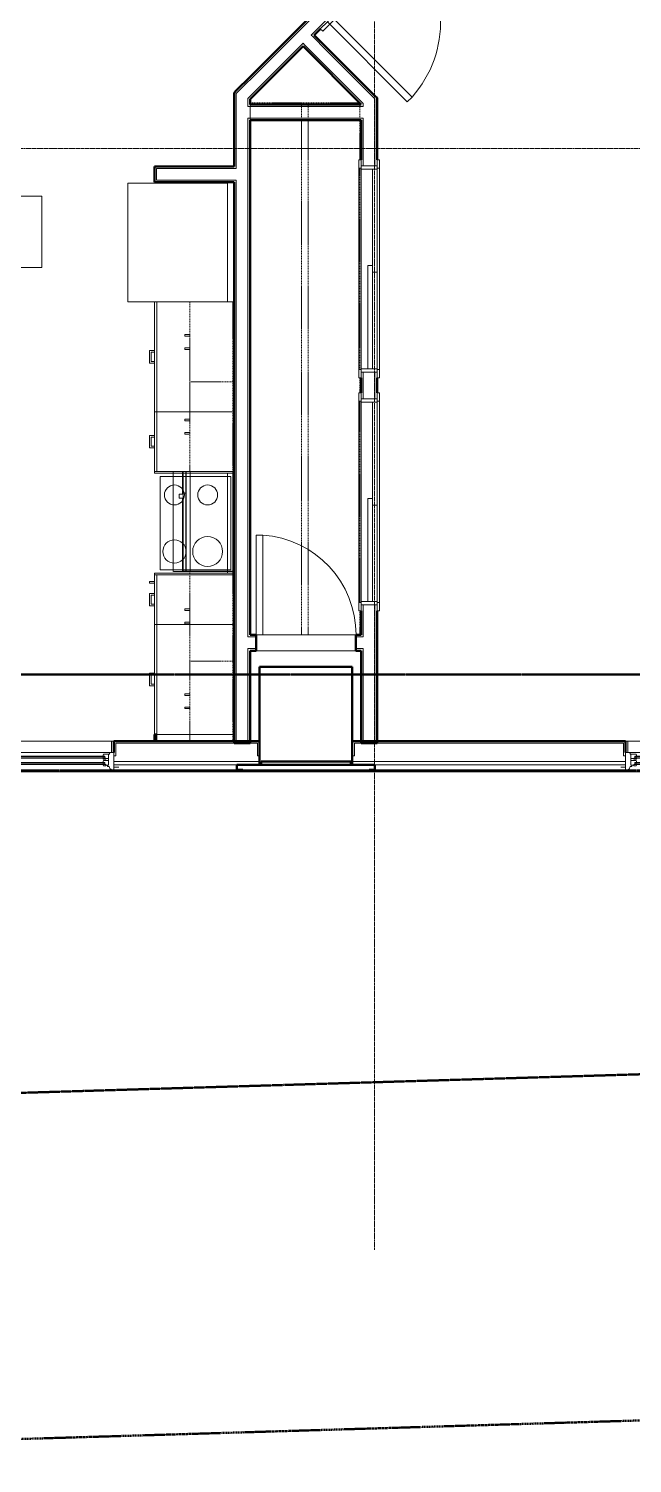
# Model space of a CAD drawing. Header units: inches. Extents: x -4235 to -464, y 9767 to 12359.
# Drawn here: x -3585.3 to -3403.7, y 9772 to 10203.2 of the extents above; entities that cross this region are included whole.
import ezdxf

# ---------------------------------------------------------------- set-up
doc = ezdxf.new("R2010")
doc.units = ezdxf.units.IN
doc.header["$MEASUREMENT"] = 0
for name, pattern in [('Dash', [0.25, 0.125, -0.125]), ('Dash 1_16_', [0.125, 0.0625, -0.0625]), ('Double Dash 3_8_', [1, 0.375, -0.125, 0.125, -0.125, 0.125, -0.125]), ('Grid Line 1_2_', [0.875, 0.5, -0.125, 0.125, -0.125]), ('Overhead', [0.15625, 0.09375, -0.0625])]:
    doc.linetypes.add(name, pattern=pattern)
for name, color, linetype, lineweight in [('0-1', 7, 'Continuous', 5), ('0-2', 10, 'Continuous', 9), ('A-AREA-IDEN', 2, 'Continuous', 9), ('A-DOOR-1', 10, 'Continuous', 9), ('A-DOOR-2', 50, 'Continuous', 20), ('A-DOOR-FRAM-1', 10, 'Continuous', 9), ('A-GENM', 5, 'Continuous', 9), ('A-GENM-4', 5, 'Continuous', 50), ('A-GLAZ-1', 151, 'Continuous', 9), ('A-GLAZ-2', 151, 'Continuous', 20), ('A-GLAZ-3', 151, 'Continuous', 50), ('A-WALL', 113, 'Continuous', 13), ('A-WALL-1', 7, 'Continuous', 50), ('A-WALL-2', 250, 'Continuous', 13), ('A-WALL-3', 10, 'Continuous', 9), ('A-WALL-4', 254, 'Continuous', 9), ('A-WALL-5', 113, 'Continuous', 9), ('A-WALL-6', 113, 'Continuous', 50), ('C-PROP-LINE', 91, 'Double Dash 3_8_', 50), ('C-PROP-LINE-1', 91, 'Dash 1_16_', 50), ('Q-CASE-1', 254, 'Continuous', 9), ('Q-CASE-2', 10, 'Continuous', 9), ('Q-CASE-3', 254, 'Dash', 9), ('Q-CASE-4', 10, 'Dash', 9), ('Q-CASE-HDLN-1', 10, 'Dash', 9), ('Q-CASE-HDLN-2', 254, 'Dash', 9), ('Q-SPCQ-1', 10, 'Continuous', 9), ('Q-SPCQ-2', 91, 'Overhead', 9), ('S-GRID-1', 1, 'Grid Line 1_2_', 9)]:
    doc.layers.add(name, color=color, linetype=linetype, lineweight=lineweight)

# ---------------------------------------------------------------- blocks, each defined once
blk = doc.blocks.new('SWING - SINGLE - FLUSH - 30_ x 70_ - MAGIC PAK DOOR - ACOUSTICAL SEAL - IN CLOSET-3199408-BACKGROUND - RCP - 2ND FLOOR')
at = {"layer": 'A-DOOR-1'}
blk.add_arc((15, -2.375), 30.067, 180, 266.18593, dxfattribs=at)
at = {"layer": 'A-DOOR-2'}
for p, q in [((13, -2.375), (13, -32.375)), ((15, -2.375), (13, -2.375)), ((15, -2.375), (15, -32.375)), ((15, -32.375), (13, -32.375))]:
    blk.add_line(p, q, dxfattribs=at)
blk = doc.blocks.new('OD_CW_Closet - OD_CW_Closet-2062944-BACKGROUND - RCP - 2ND FLOOR')
at = {"layer": 'Q-CASE-HDLN-1'}
for p, q in [((160.17, 24), (155.42, 24)), ((160.64, -8.99), (160.64, 24)), ((0.74, 8.5), (155.42, 8.5)), ((0.74, 6.5), (155.42, 6.5)), ((160.17, 8.5), (160.64, 8.5)), ((160.17, 6.5), (160.64, 6.5)), ((0.74, -9), (7.98, -9)), ((10.48, -9), (70.98, -9)), ((73.48, -9), (77.98, -9)), ((80.48, -9), (140.98, -9)), ((143.48, -9), (155.42, -9)), ((160.17, -9), (160.63, -9))]:
    blk.add_line(p, q, dxfattribs=at)
at = {"layer": 'Q-CASE-HDLN-2'}
for p, q in [((155.42, 24), (0.74, 24)), ((0.74, 24), (0.74, -9)), ((160.64, 24), (160.17, 24)), ((155.42, 8.5), (160.17, 8.5)), ((155.42, 6.5), (160.17, 6.5)), ((155.42, -9), (160.17, -9))]:
    blk.add_line(p, q, dxfattribs=at)
blk = doc.blocks.new('SLIDING - FLUSH - 5-0 x 6-8-3203585-BACKGROUND - RCP - 2ND FLOOR')
at = {"layer": 'A-DOOR-1'}
for p, q in [((-32.75, 2.25), (-32.75, 3)), ((-30.25, 3), (-32.75, 3)), ((-32.75, 2.25), (-30.25, 2.25)), ((30.25, 3), (-30.25, 3)), ((-30.25, 3), (-30.25, 2.25)), ((1, 2.25), (-30, 2.25)), ((-30, 2.25), (-30, 0.88)), ((-30, 0.88), (1, 0.88)), ((30, 0.88), (-1, 0.88)), ((-1, 0.88), (-1, -0.5)), ((1, 2.25), (1, 0.88)), ((30, 0.88), (30, -0.5)), ((30.25, 2.25), (30.25, 3)), ((30.25, 3), (32.75, 3)), ((32.75, 2.25), (30.25, 2.25)), ((32.75, 3), (32.75, 2.25)), ((-32.75, -3.25), (-32.75, -2.5)), ((-30.25, -2.5), (-32.75, -2.5)), ((-32.75, -3.25), (-30.25, -3.25)), ((-30.25, -2.5), (-30.25, -3.25)), ((-30.25, -3.25), (30.25, -3.25)), ((-1, -0.5), (30, -0.5)), ((30.25, -2.5), (32.75, -2.5)), ((30.25, -3.25), (30.25, -2.5)), ((32.75, -3.25), (30.25, -3.25)), ((32.75, -2.5), (32.75, -3.25))]:
    blk.add_line(p, q, dxfattribs=at)
at = {"layer": 'A-DOOR-FRAM-1'}
for p, q in [((-30, 2.25), (-31, 2.25)), ((-31, -2.5), (-31, 2.25)), ((-30, 2.25), (-30, -2.5)), ((30, 2.25), (1, 2.25)), ((30, -2.5), (30, 2.25)), ((30, 2.25), (31, 2.25)), ((31, 2.25), (31, -2.5)), ((-31, -2.5), (-30, -2.5)), ((-30, -2.5), (30, -2.5)), ((31, -2.5), (30, -2.5))]:
    blk.add_line(p, q, dxfattribs=at)
blk = doc.blocks.new('SWING - SINGLE - FLUSH - 2-10 x 6-8 - PRIVACY-3199407-BACKGROUND - RCP - 2ND FLOOR')
at = {"layer": 'A-DOOR-1'}
blk.add_arc((17, 2.37), 34.07, 93.3657, 180, dxfattribs=at)
at = {"layer": 'A-DOOR-2'}
for p, q in [((15, 2.37), (15, 36.38)), ((17, 36.38), (15, 36.38)), ((17, 2.37), (17, 36.38)), ((17, 2.37), (15, 2.37))]:
    blk.add_line(p, q, dxfattribs=at)
at = {"layer": 'A-DOOR-FRAM-1'}
for p, q in [((-17, 3.37), (-20, 3.37)), ((-20, 2.37), (-20, 3.37)), ((-20, 2.37), (-17, 2.37)), ((17, 3.37), (-17, 3.37)), ((-17, 2.37), (-17, 3.37)), ((-17, 2.37), (17, 2.37)), ((20, 3.37), (17, 3.37)), ((17, 2.37), (17, 3.37)), ((17, 2.37), (20, 2.37)), ((20, 2.37), (20, 3.37)), ((-17, -2.38), (-20, -2.38)), ((-20, -2.38), (-20, -3.38)), ((-20, -3.38), (-17, -3.38)), ((17, -2.38), (-17, -2.38)), ((-17, -2.38), (-17, -3.38)), ((-17, -3.38), (17, -3.38)), ((20, -2.38), (17, -2.38)), ((17, -2.38), (17, -3.38)), ((17, -3.38), (20, -3.38)), ((20, -2.38), (20, -3.38))]:
    blk.add_line(p, q, dxfattribs=at)
blk = doc.blocks.new('Refrigerator_-_Side-by-Side_6047 - 36_ X 30_-1372843-BACKGROUND - RCP - 2ND FLOOR')
at = {"layer": 'Q-SPCQ-1'}
for p, q in [((-17.88, 15.58), (17.87, 15.58)), ((-17.88, -14.42), (-17.88, 15.58)), ((17.87, 15.58), (17.87, -14.42)), ((17.87, -14.42), (-17.88, -14.42))]:
    blk.add_line(p, q, dxfattribs=at)
blk = doc.blocks.new('Range - 24_ x 30_-2806124-BACKGROUND - RCP - 2ND FLOOR')
at = {"layer": 'Q-SPCQ-1'}
blk.add_line((0, -22), (30, -22), dxfattribs=at)
for centre, radius, start, end in [((6.5, -6), 3.5, 360, 180), ((23.5, -6), 3, 0, 180), ((6.5, -6), 3.5, 180, 0), ((23.5, -6), 3, 180, 0), ((6.5, -16), 4.5, 0, 180), ((6.5, -16), 4.5, 180, 0), ((23.5, -16), 3, 360, 180), ((23.5, -16), 3, 180, 0)]:
    blk.add_arc(centre, radius, start, end, dxfattribs=at)
blk = doc.blocks.new('300 Series Wall Hung Cabinet_302 - 24_ X 36_-2573645-BACKGROUND - RCP - 2ND FLOOR')
at = {"layer": 'Q-CASE-1'}
for p, q in [((-1.76, 14.69), (-2.25, 14.69)), ((-2.25, 14.69), (-2.25, 13.19)), ((-2.25, 13.19), (-1.76, 13.19)), ((-1.76, 13.19), (-1.76, 14.69)), ((2.24, 14.69), (1.75, 14.69)), ((1.75, 14.69), (1.75, 13.19)), ((1.75, 13.19), (2.24, 13.19)), ((2.24, 13.19), (2.24, 14.69))]:
    blk.add_line(p, q, dxfattribs=at)
at = {"layer": 'Q-CASE-3'}
for p, q in [((-12, 0.19), (-12, 13.19)), ((-12, 13.19), (12, 13.19)), ((12, 1.81), (12, 0.19))]:
    blk.add_line(p, q, dxfattribs=at)
at = {"layer": 'Q-CASE-4'}
for p, q in [((12, 13.19), (12, 1.81)), ((12, 0.19), (-12, 0.19))]:
    blk.add_line(p, q, dxfattribs=at)
blk = doc.blocks.new('300 Series Wall Hung Cabinet_302 - 27_ X 36_-2604985-BACKGROUND - RCP - 2ND FLOOR')
at = {"layer": 'Q-CASE-1'}
for p, q in [((-1.76, -13.19), (-2.25, -13.19)), ((-2.25, -13.19), (-2.25, -14.69)), ((-2.25, -14.69), (-1.76, -14.69)), ((-1.76, -14.69), (-1.76, -13.19)), ((2.24, -13.19), (1.75, -13.19)), ((1.75, -13.19), (1.75, -14.69)), ((1.75, -14.69), (2.24, -14.69)), ((2.24, -14.69), (2.24, -13.19))]:
    blk.add_line(p, q, dxfattribs=at)
at = {"layer": 'Q-CASE-3'}
for p, q in [((-13.5, -0.19), (-13.5, -13.19)), ((13.5, -13.19), (13.5, -0.19)), ((-13.5, -13.19), (13.5, -13.19))]:
    blk.add_line(p, q, dxfattribs=at)
at = {"layer": 'Q-CASE-4'}
blk.add_line((13.5, -0.19), (-13.5, -0.19), dxfattribs=at)
blk = doc.blocks.new('Single Door 1 Drawer 211 - 211 Base Cabinet Single Door1 Drawer 15_-2709781-BACKGROUND - RCP - 2ND FLOOR')
at = {"layer": 'Q-CASE-2'}
for p, q in [((-11.26, 24), (3.74, 24)), ((-11.26, 23.25), (-11.26, 24)), ((3.74, 23.25), (-11.26, 23.25)), ((-11.26, 23.25), (-11.26, 0)), ((-5.64, 24), (-5.64, 25.5)), ((-5.64, 25.5), (-1.89, 25.5)), ((-5.64, 24), (-5.14, 24)), ((-2.39, 25), (-5.14, 25)), ((-5.14, 24), (-5.14, 25)), ((-2.39, 24), (-2.39, 25)), ((-1.89, 24), (-2.39, 24)), ((-1.89, 25.5), (-1.89, 24)), ((1.73, 25.5), (1.24, 25.5)), ((1.24, 25.5), (1.24, 24)), ((1.24, 24), (1.73, 24)), ((1.73, 24), (1.73, 25.5)), ((3.74, 24), (3.74, 23.25)), ((3.74, 0), (3.74, 23.25)), ((-11.26, 0), (3.74, 0))]:
    blk.add_line(p, q, dxfattribs=at)
blk = doc.blocks.new('Base Cabinet 3 Drawer 230 - Base Cabinet 3 Drawer 230 33_-2568065-BACKGROUND - RCP - 2ND FLOOR')
at = {"layer": 'Q-CASE-2'}
for p, q in [((-15.76, -23.25), (-15.76, 0)), ((-15.76, 0), (17.24, 0)), ((17.24, 0), (17.24, -23.25)), ((-15.76, -23.25), (-15.76, -24)), ((17.24, -23.25), (-15.76, -23.25)), ((-15.76, -24), (17.24, -24)), ((-0.64, -24), (-1.14, -24)), ((-1.14, -25.5), (-1.14, -24)), ((2.61, -25.5), (-1.14, -25.5)), ((-0.64, -25), (-0.64, -24)), ((-0.64, -25), (2.11, -25)), ((2.11, -25), (2.11, -24)), ((2.11, -24), (2.61, -24)), ((2.61, -24), (2.61, -25.5)), ((17.24, -24), (17.24, -23.25))]:
    blk.add_line(p, q, dxfattribs=at)
blk = doc.blocks.new('Base Cabinet 4 Drawer 254 - Base Cabinet 4 Drawer 254 18_-2579089-BACKGROUND - RCP - 2ND FLOOR')
at = {"layer": 'Q-CASE-2'}
for p, q in [((-8.26, 24), (9.74, 24)), ((-8.26, 23.25), (-8.26, 24)), ((9.74, 23.25), (-8.26, 23.25)), ((-8.26, 23.25), (-8.26, 0)), ((-1.14, 24), (-1.14, 25.5)), ((-1.14, 25.5), (2.61, 25.5)), ((-1.14, 24), (-0.64, 24)), ((2.11, 25), (-0.64, 25)), ((-0.64, 24), (-0.64, 25)), ((2.11, 24), (2.11, 25)), ((2.61, 24), (2.11, 24)), ((2.61, 25.5), (2.61, 24)), ((9.74, 24), (9.74, 23.25)), ((9.74, 0), (9.74, 23.25)), ((-8.26, 0), (9.74, 0))]:
    blk.add_line(p, q, dxfattribs=at)
blk = doc.blocks.new('300 Series Wall Hung Cabinet_302 - 24_ X 36_-2573584-BACKGROUND - RCP - 2ND FLOOR')
at = {"layer": 'Q-CASE-1'}
for p, q in [((-1.76, -13.19), (-2.25, -13.19)), ((-2.25, -13.19), (-2.25, -14.69)), ((-2.25, -14.69), (-1.76, -14.69)), ((-1.76, -14.69), (-1.76, -13.19)), ((2.24, -13.19), (1.75, -13.19)), ((1.75, -13.19), (1.75, -14.69)), ((1.75, -14.69), (2.24, -14.69)), ((2.24, -14.69), (2.24, -13.19))]:
    blk.add_line(p, q, dxfattribs=at)
at = {"layer": 'Q-CASE-3'}
for p, q in [((-12, -0.19), (-12, -13.19)), ((-12, -13.19), (12, -13.19))]:
    blk.add_line(p, q, dxfattribs=at)
at = {"layer": 'Q-CASE-4'}
for p, q in [((12, -0.19), (-12, -0.19)), ((12, -13.19), (12, -0.19))]:
    blk.add_line(p, q, dxfattribs=at)
blk = doc.blocks.new('30quot_MicrowaveVent_11166 - 70cm miele oven-V16-BACKGROUND - RCP - 2ND FLOOR')
at = {"layer": 'Q-CASE-1'}
for p, q in [((7.69, 15.6), (-13.82, 15.6)), ((9.18, 15.39), (-13.82, 15.39)), ((-13.82, 14.61), (9.18, 14.61)), ((14.18, 14.49), (-13.82, 14.49)), ((-13.82, 13.23), (14.18, 13.23)), ((8.88, 16.6), (7.69, 16.6)), ((7.69, 16.55), (7.69, 15.39)), ((8.88, 15.39), (8.88, 16.55)), ((14.18, 15.6), (8.88, 15.6)), ((9.18, 15.39), (9.18, 14.61)), ((14.18, 15.39), (9.18, 15.39)), ((9.18, 15.39), (9.18, 14.61)), ((9.18, 14.61), (14.18, 14.61)), ((15.68, 15.6), (15.18, 15.6)), ((15.68, 15.39), (15.18, 15.39)), ((15.18, 14.61), (15.68, 14.61)), ((15.68, 14.49), (15.18, 14.49)), ((15.18, 13.23), (15.68, 13.23)), ((15.68, 15.54), (15.68, 15.6)), ((15.68, 15.39), (15.68, 15.54)), ((15.68, 15.39), (15.68, 14.61)), ((15.68, 13.23), (15.68, 14.49)), ((15.68, 0.37), (15.68, 13.23)), ((-14.2, 0.37), (-14.2, 0))]:
    blk.add_line(p, q, dxfattribs=at)
at = {"layer": 'Q-CASE-2'}
for p, q in [((-13.82, 15.6), (-14.2, 15.6)), ((-14.2, 15.6), (-14.2, 15.39)), ((-13.82, 15.39), (-14.2, 15.39)), ((-14.2, 15.39), (-14.2, 14.61)), ((-14.2, 14.61), (-13.82, 14.61)), ((-14.2, 14.49), (-14.2, 13.23)), ((-13.82, 14.49), (-14.2, 14.49)), ((-14.2, 13.23), (-14.2, 0.37)), ((-14.2, 13.23), (-13.82, 13.23)), ((15.18, 15.6), (14.18, 15.6)), ((15.18, 15.39), (14.18, 15.39)), ((14.18, 14.61), (15.18, 14.61)), ((15.18, 14.49), (14.18, 14.49)), ((14.18, 13.23), (15.18, 13.23)), ((-14.2, 0), (15.18, 0)), ((15.18, 0), (15.68, 0)), ((15.68, 0), (15.68, 0.37))]:
    blk.add_line(p, q, dxfattribs=at)
blk = doc.blocks.new('Base Cabinet 3 Drawer 230 - Base Cabinet 3 Drawer 230 33_-2609767-BACKGROUND - RCP - 2ND FLOOR')
at = {"layer": 'Q-CASE-2'}
for p, q in [((-15.76, 24), (17.24, 24)), ((-15.76, 23.25), (-15.76, 24)), ((17.24, 23.25), (-15.76, 23.25)), ((-15.76, 23.25), (-15.76, 0)), ((-1.14, 24), (-1.14, 25.5)), ((-1.14, 25.5), (2.61, 25.5)), ((-1.14, 24), (-0.64, 24)), ((2.11, 25), (-0.64, 25)), ((-0.64, 24), (-0.64, 25)), ((2.11, 24), (2.11, 25)), ((2.61, 24), (2.11, 24)), ((2.61, 25.5), (2.61, 24)), ((17.24, 24), (17.24, 23.25)), ((17.24, 0), (17.24, 23.25)), ((-15.76, 0), (17.24, 0))]:
    blk.add_line(p, q, dxfattribs=at)
blk = doc.blocks.new('300 Series Wall Hung Cabinet_302 - 27_ X 36_-V72-BACKGROUND - RCP - 2ND FLOOR')
at = {"layer": 'Q-CASE-1'}
for p, q in [((-1.76, 14.69), (-2.25, 14.69)), ((-2.25, 14.69), (-2.25, 13.19)), ((-2.25, 13.19), (-1.76, 13.19)), ((-1.76, 13.19), (-1.76, 14.69)), ((2.24, 14.69), (1.75, 14.69)), ((1.75, 14.69), (1.75, 13.19)), ((1.75, 13.19), (2.24, 13.19)), ((2.24, 13.19), (2.24, 14.69))]:
    blk.add_line(p, q, dxfattribs=at)
at = {"layer": 'Q-CASE-3'}
for p, q in [((-13.5, 0.19), (-13.5, 13.19)), ((-13.5, 13.19), (13, 13.19)), ((13.5, 0.19), (13, 0.19))]:
    blk.add_line(p, q, dxfattribs=at)
at = {"layer": 'Q-CASE-4'}
for p, q in [((13, 13.19), (13.5, 13.19)), ((13.5, 13.19), (13.5, 0.19)), ((13, 0.19), (-13.5, 0.19))]:
    blk.add_line(p, q, dxfattribs=at)
blk = doc.blocks.new('Cabinet Filler52 - Cabinet Filler-2798705-BACKGROUND - RCP - 2ND FLOOR')
at = {"layer": 'A-WALL-1'}
for p, q in [((-3547.5, 9989.06), (-3547.5, 9991.06)), ((-3547.5, 9991.06), (-3547, 9991.06)), ((-3547, 9989.06), (-3547.5, 9989.06)), ((-3547, 9991.06), (-3547, 9989.06))]:
    blk.add_line(p, q, dxfattribs=at)
at = {"layer": 'A-WALL-3'}
blk.add_line((-3547.5, 9989.06), (-3547, 9989.06), dxfattribs=at)
at = {"layer": 'A-WALL-4'}
for p, q in [((-3547.5, 9991.06), (-3547.5, 9989.06)), ((-3547, 9991.06), (-3547.5, 9991.06)), ((-3547, 9989.06), (-3547, 9991.06))]:
    blk.add_line(p, q, dxfattribs=at)
blk = doc.blocks.new('Range_Hood_386 - 30_ Wide-V90-BACKGROUND - RCP - 2ND FLOOR')
at = {"layer": 'Q-SPCQ-2'}
for p, q in [((-15, -6), (-15, 12)), ((-15, 12), (-14.5, 12)), ((-14.5, 12), (15, 12)), ((15, 12), (15, -6)), ((-14.5, -6), (-15, -6)), ((-13.5, -6), (-14.5, -6)), ((14.5, -6), (-13.5, -6)), ((15, -6), (14.5, -6))]:
    blk.add_line(p, q, dxfattribs=at)
blk = doc.blocks.new('CTR - 1st Phase - Unit Layouts_rvt-1-BACKGROUND - RCP - 2ND FLOOR')
at = {"layer": 'A-WALL-1'}
for p, q in [((-3518.75, 10188.71), (-3500.95, 10206.51)), ((-3497.59, 10203.15), (-3499.45, 10201.3)), ((-3499.45, 10201.3), (-3485.29, 10187.14)), ((-3502.8, 10197.94), (-3518.75, 10181.99)), ((-3485.29, 10180.42), (-3502.8, 10197.94)), ((-3522.87, 10184.59), (-3518.75, 10188.71)), ((-3485.29, 10187.14), (-3481.16, 10183.01)), ((-3523.5, 10183.96), (-3522.87, 10184.59)), ((-3523.5, 10161.81), (-3523.5, 10183.96)), ((-3518.75, 10181.99), (-3518.75, 10180.42)), ((-3481.16, 10183.01), (-3480.54, 10182.39)), ((-3480.54, 10182.39), (-3480.54, 10163.74)), ((-3518.75, 10180.42), (-3485.29, 10180.42)), ((-3518.75, 10175.67), (-3518.75, 10020.99)), ((-3485.29, 10175.67), (-3518.75, 10175.67)), ((-3485.29, 10163.74), (-3485.29, 10175.67)), ((-3547.5, 10161.81), (-3523.5, 10161.81)), ((-3547.5, 10161.19), (-3547.5, 10161.81)), ((-3547.5, 10157.69), (-3547.5, 10161.19)), ((-3547.5, 10157.06), (-3547.5, 10157.69)), ((-3523.5, 10157.06), (-3547.5, 10157.06)), ((-3523.5, 9988.44), (-3523.5, 10157.06)), ((-3485.29, 10093.74), (-3485.29, 10098.24)), ((-3480.54, 10098.24), (-3480.54, 10093.74)), ((-3485.29, 10020.99), (-3485.29, 10028.24)), ((-3480.54, 10028.24), (-3480.54, 9988.44)), ((-3518.75, 10020.99), (-3516.91, 10020.99)), ((-3516.91, 10020.99), (-3516.91, 10016.24)), ((-3486.91, 10020.99), (-3485.29, 10020.99)), ((-3486.91, 10016.24), (-3486.91, 10020.99)), ((-3518.75, 10016.24), (-3518.75, 9988.44)), ((-3516.91, 10016.24), (-3518.75, 10016.24)), ((-3485.29, 10016.24), (-3486.91, 10016.24)), ((-3485.29, 9988.44), (-3485.29, 10016.24)), ((-3522.87, 9988.44), (-3523.5, 9988.44)), ((-3519.37, 9988.44), (-3522.87, 9988.44)), ((-3518.75, 9988.44), (-3519.37, 9988.44)), ((-3484.66, 9988.44), (-3485.29, 9988.44)), ((-3481.16, 9988.44), (-3484.66, 9988.44)), ((-3480.54, 9988.44), (-3481.16, 9988.44))]:
    blk.add_line(p, q, dxfattribs=at)
at = {"layer": 'A-WALL-2'}
for p, q in [((-3518.75, 10187.83), (-3498.39, 10208.19)), ((-3500.33, 10201.3), (-3495.91, 10205.72)), ((-3518.75, 10182.88), (-3502.8, 10198.82)), ((-3502.36, 10198.38), (-3502.8, 10198.82)), ((-3499.89, 10200.86), (-3500.33, 10201.3)), ((-3495.82, 10196.79), (-3499.89, 10200.86)), ((-3495.82, 10191.84), (-3502.36, 10198.38)), ((-3485.29, 10186.25), (-3495.82, 10196.79)), ((-3485.29, 10181.3), (-3495.82, 10191.84)), ((-3519.37, 10187.2), (-3522.87, 10183.7)), ((-3518.75, 10187.83), (-3519.37, 10187.2)), ((-3484.66, 10185.63), (-3485.29, 10186.25)), ((-3481.16, 10182.13), (-3484.66, 10185.63)), ((-3522.87, 10161.19), (-3522.87, 10183.7)), ((-3518.75, 10182.88), (-3519.37, 10182.25)), ((-3519.37, 10179.8), (-3519.37, 10182.25)), ((-3484.66, 10180.68), (-3485.29, 10181.3)), ((-3481.16, 10161.99), (-3481.16, 10182.13)), ((-3518.75, 10179.8), (-3519.37, 10179.8)), ((-3485.29, 10179.8), (-3518.75, 10179.8)), ((-3484.66, 10179.8), (-3485.29, 10179.8)), ((-3484.66, 10179.8), (-3484.66, 10180.68)), ((-3519.37, 10020.36), (-3519.37, 10176.3)), ((-3518.75, 10176.3), (-3519.37, 10176.3)), ((-3485.29, 10176.3), (-3518.75, 10176.3)), ((-3484.66, 10176.3), (-3485.29, 10176.3)), ((-3484.66, 10161.99), (-3484.66, 10176.3)), ((-3523.5, 10161.19), (-3546.87, 10161.19)), ((-3546.87, 10157.69), (-3546.87, 10161.19)), ((-3522.87, 10161.19), (-3523.5, 10161.19)), ((-3523.5, 10157.69), (-3546.87, 10157.69)), ((-3522.87, 10157.69), (-3523.5, 10157.69)), ((-3522.87, 9989.06), (-3522.87, 10157.69)), ((-3484.66, 10091.99), (-3484.66, 10099.99)), ((-3481.16, 10091.99), (-3481.16, 10099.99)), ((-3484.66, 10020.36), (-3484.66, 10029.99)), ((-3481.16, 9989.06), (-3481.16, 10029.99)), ((-3518.75, 10020.36), (-3519.37, 10020.36)), ((-3516.91, 10020.36), (-3518.75, 10020.36)), ((-3485.29, 10020.36), (-3486.91, 10020.36)), ((-3484.66, 10020.36), (-3485.29, 10020.36)), ((-3519.37, 9989.06), (-3519.37, 10016.86)), ((-3518.75, 10016.86), (-3519.37, 10016.86)), ((-3516.91, 10016.86), (-3518.75, 10016.86)), ((-3485.29, 10016.86), (-3486.91, 10016.86)), ((-3484.66, 10016.86), (-3485.29, 10016.86)), ((-3484.66, 9989.06), (-3484.66, 10016.86)), ((-3519.37, 9989.06), (-3522.87, 9989.06)), ((-3481.16, 9989.06), (-3484.66, 9989.06))]:
    blk.add_line(p, q, dxfattribs=at)
at = {"layer": 'A-WALL-3'}
for p, q in [((-3485.29, 10161.99), (-3480.54, 10161.99)), ((-3485.29, 10099.99), (-3480.54, 10099.99)), ((-3485.29, 10091.99), (-3480.54, 10091.99)), ((-3485.29, 10029.99), (-3480.54, 10029.99)), ((-3486.91, 10020.99), (-3516.91, 10020.99)), ((-3516.91, 10016.24), (-3486.91, 10016.24))]:
    blk.add_line(p, q, dxfattribs=at)
at = {"layer": 'A-WALL-4'}
for p, q in [((-3516.91, 10016.24), (-3516.91, 10020.99)), ((-3486.91, 10020.99), (-3486.91, 10016.24))]:
    blk.add_line(p, q, dxfattribs=at)
at = {"layer": 'A-WALL-5'}
for p, q in [((-3525.5, 10121.06), (-3547.5, 10121.06)), ((-3547.5, 10106.44), (-3547.5, 10121.06)), ((-3547.5, 10121.06), (-3547.5, 10106.44)), ((-3523.5, 10121.06), (-3525.5, 10121.06)), ((-3525.5, 10121.06), (-3523.5, 10121.06)), ((-3523.5, 10121.06), (-3523.5, 10069.56)), ((-3523.5, 10069.56), (-3523.5, 10121.06)), ((-3547.5, 10105.94), (-3547.5, 10106.44)), ((-3547.5, 10103.19), (-3547.5, 10105.94)), ((-3547.5, 10105.94), (-3547.5, 10103.19)), ((-3547.5, 10102.69), (-3547.5, 10103.19)), ((-3547.5, 10080.94), (-3547.5, 10102.69)), ((-3547.5, 10102.69), (-3547.5, 10080.94)), ((-3547.5, 10080.44), (-3547.5, 10080.94)), ((-3547.5, 10077.69), (-3547.5, 10080.44)), ((-3547.5, 10080.44), (-3547.5, 10077.69)), ((-3547.5, 10077.19), (-3547.5, 10077.69)), ((-3547.5, 10069.56), (-3547.5, 10077.19)), ((-3547.5, 10077.19), (-3547.5, 10069.56)), ((-3547.5, 10069.56), (-3523.5, 10069.56)), ((-3547.5, 10069.56), (-3523.5, 10069.56)), ((-3545.75, 10068.56), (-3545.75, 10040.56)), ((-3524.5, 10068.56), (-3545.75, 10068.56)), ((-3545.75, 10068.56), (-3545.75, 10040.56)), ((-3524.5, 10068.56), (-3545.75, 10068.56)), ((-3524.5, 10040.56), (-3524.5, 10068.56)), ((-3524.5, 10068.56), (-3524.5, 10040.56)), ((-3547.5, 10037.05), (-3547.5, 10039.56)), ((-3547.5, 10039.56), (-3523.5, 10039.56)), ((-3547.5, 10039.56), (-3523.5, 10039.56)), ((-3547.5, 10037.05), (-3547.5, 10039.56)), ((-3545.75, 10040.56), (-3524.5, 10040.56)), ((-3545.75, 10040.56), (-3524.5, 10040.56)), ((-3523.5, 10039.56), (-3523.5, 9989.06)), ((-3523.5, 10039.56), (-3523.5, 9989.06)), ((-3547.5, 10036.56), (-3547.5, 10037.05)), ((-3547.5, 10033.44), (-3547.5, 10036.56)), ((-3547.5, 10033.44), (-3547.5, 10036.56)), ((-3547.5, 10032.94), (-3547.5, 10033.44)), ((-3547.5, 10030.19), (-3547.5, 10032.94)), ((-3547.5, 10030.19), (-3547.5, 10032.94)), ((-3547.5, 10029.69), (-3547.5, 10030.19)), ((-3547.5, 10009.44), (-3547.5, 10029.69)), ((-3547.5, 10009.44), (-3547.5, 10029.69)), ((-3547.5, 10008.94), (-3547.5, 10009.44)), ((-3547.5, 10006.19), (-3547.5, 10008.94)), ((-3547.5, 10006.19), (-3547.5, 10008.94)), ((-3547.5, 10005.69), (-3547.5, 10006.19)), ((-3547.5, 9991.06), (-3547.5, 10005.69)), ((-3547.5, 9991.06), (-3547.5, 10005.69)), ((-3547.5, 9989.06), (-3547.5, 9991.06)), ((-3547.5, 9989.06), (-3547.5, 9991.06)), ((-3547, 9989.06), (-3547.5, 9989.06)), ((-3547.5, 9989.06), (-3547, 9989.06)), ((-3523.5, 9989.06), (-3547, 9989.06)), ((-3547, 9989.06), (-3523.5, 9989.06))]:
    blk.add_line(p, q, dxfattribs=at)
at = {"layer": '0-2'}
for name, p, rotation in [('SWING - SINGLE - FLUSH - 2-10 x 6-8 - PRIVACY-3199407-BACKGROUND - RCP - 2ND FLOOR', (-3485.13, 10218.97), 225.000000000005), ('OD_CW_Closet - OD_CW_Closet-2062944-BACKGROUND - RCP - 2ND FLOOR', (-3494.75, 10020.25), 90.00000000000412), ('SLIDING - FLUSH - 5-0 x 6-8-3203585-BACKGROUND - RCP - 2ND FLOOR', (-3482.79, 10130.99), 270.0000000000031), ('Refrigerator_-_Side-by-Side_6047 - 36_ X 30_-1372843-BACKGROUND - RCP - 2ND FLOOR', (-3539.92, 10138.94), 90.00000000000117), ('Base Cabinet 3 Drawer 230 - Base Cabinet 3 Drawer 230 33_-2568065-BACKGROUND - RCP - 2ND FLOOR', (-3523.5, 10105.3), 269.9999999999951), ('300 Series Wall Hung Cabinet_302 - 24_ X 36_-2573645-BACKGROUND - RCP - 2ND FLOOR', (-3523.69, 10109.06), 90), ('300 Series Wall Hung Cabinet_302 - 27_ X 36_-2604985-BACKGROUND - RCP - 2ND FLOOR', (-3523.69, 10083.56), 270), ('SLIDING - FLUSH - 5-0 x 6-8-3203585-BACKGROUND - RCP - 2ND FLOOR', (-3482.79, 10060.99), 270.0000000000031), ('Base Cabinet 4 Drawer 254 - Base Cabinet 4 Drawer 254 18_-2579089-BACKGROUND - RCP - 2ND FLOOR', (-3523.5, 10078.33), 90.00000000000091), ('Range - 24_ x 30_-2806124-BACKGROUND - RCP - 2ND FLOOR', (-3547.5, 10039.56), 89.9999999999857), ('Range_Hood_386 - 30_ Wide-V90-BACKGROUND - RCP - 2ND FLOOR', (-3535.87, 10055.06), 270.0000000000019), ('30quot_MicrowaveVent_11166 - 70cm miele oven-V16-BACKGROUND - RCP - 2ND FLOOR', (-3523.5, 10054.39), 90.00000000000091), ('SWING - SINGLE - FLUSH - 30_ x 70_ - MAGIC PAK DOOR - ACOUSTICAL SEAL - IN CLOSET-3199408-BACKGROUND - RCP - 2ND FLOOR', (-3501.91, 10018.61), 180), ('Single Door 1 Drawer 211 - 211 Base Cabinet Single Door1 Drawer 15_-2709781-BACKGROUND - RCP - 2ND FLOOR', (-3523.5, 10035.33), 90.00000000000091), ('300 Series Wall Hung Cabinet_302 - 27_ X 36_-V72-BACKGROUND - RCP - 2ND FLOOR', (-3523.69, 10026.56), 90), ('Base Cabinet 3 Drawer 230 - Base Cabinet 3 Drawer 230 33_-2609767-BACKGROUND - RCP - 2ND FLOOR', (-3523.5, 10006.83), 90.0000000000011), ('300 Series Wall Hung Cabinet_302 - 24_ X 36_-2573584-BACKGROUND - RCP - 2ND FLOOR', (-3523.69, 10001.06), 270)]:
    blk.add_blockref(name, p, dxfattribs=dict(at, rotation=rotation))
blk.add_blockref('Cabinet Filler52 - Cabinet Filler-2798705-BACKGROUND - RCP - 2ND FLOOR', (0, 0), dxfattribs=at)
blk = doc.blocks.new('Basic Wall _ EXT - FIBER CEMENT - LARGE - ___-2505169-BACKGROUND - RCP - 2ND FLOOR')
at = {"layer": 'A-WALL-5'}
for p, q in [((-3559.71, 9981.94), (-3522.69, 9981.94)), ((-3522.69, 9981.94), (-3559.71, 9981.94)), ((-3522.69, 9981.91), (-3559.71, 9981.91)), ((-3522.69, 9981.91), (-3559.71, 9981.91)), ((-3405.74, 9979.9), (-3559.71, 9979.9)), ((-3405.74, 9979.9), (-3559.71, 9979.9)), ((-3559.71, 9979.87), (-3405.74, 9979.87)), ((-3405.74, 9979.87), (-3559.71, 9979.87)), ((-3522.69, 9981.94), (-3515.86, 9981.94)), ((-3515.86, 9981.94), (-3522.69, 9981.94)), ((-3481.16, 9981.91), (-3522.69, 9981.91)), ((-3481.16, 9981.91), (-3522.69, 9981.91)), ((-3515.42, 9981.94), (-3515.86, 9981.94)), ((-3488.42, 9981.94), (-3515.42, 9981.94)), ((-3487.99, 9981.94), (-3488.42, 9981.94)), ((-3487.99, 9981.94), (-3481.16, 9981.94)), ((-3481.16, 9981.94), (-3487.99, 9981.94)), ((-3481.16, 9981.94), (-3405.74, 9981.94)), ((-3405.74, 9981.94), (-3481.16, 9981.94)), ((-3405.74, 9981.91), (-3481.16, 9981.91)), ((-3405.74, 9981.91), (-3481.16, 9981.91))]:
    blk.add_line(p, q, dxfattribs=at)
blk = doc.blocks.new('Window-Double_Hung-Andersen-400_Series-Tilt_Wash - DOUBLE HUNG - REVERSE COTTAGE - 2ND FLOOR-2888952-BACKGROUND - RCP - 2ND FLOOR')
at = {"layer": 'A-GLAZ-1'}
for p, q in [((-18.95, 4.44), (18.95, 4.44)), ((-18.95, 1.06), (-18.95, 4.44)), ((-18.32, 1.06), (-18.32, 4.44)), ((18.32, 1.06), (18.32, 4.44)), ((18.95, 4.44), (18.95, 1.06)), ((-19.01, 3.94), (-19.01, 2.44)), ((-18.95, 3.94), (-19.01, 3.94)), ((-18.95, 2.44), (-19.01, 2.44)), ((18.95, 1.06), (-18.95, 1.06)), ((19.01, 3.94), (18.95, 3.94)), ((19.01, 2.44), (18.95, 2.44)), ((19.01, 2.44), (19.01, 3.94)), ((-16.29, -0.19), (-15.7, -0.19)), ((-16.29, -0.56), (-15.7, -0.56)), ((-16.29, -2.13), (-15.7, -2.13)), ((-16.29, -2.5), (-15.7, -2.5)), ((-15.82, -0.56), (-15.82, -0.19)), ((-15.82, -2.5), (-15.82, -2.13)), ((-15.7, -0.06), (15.7, -0.06)), ((-15.7, -0.19), (15.7, -0.19)), ((-15.7, -0.56), (15.7, -0.56)), ((-15.7, -0.69), (15.7, -0.69)), ((-15.7, -2), (15.7, -2)), ((-15.7, -2.13), (15.7, -2.13)), ((-15.7, -2.5), (15.7, -2.5)), ((-15.7, -2.63), (15.7, -2.63)), ((16.29, -0.19), (15.7, -0.19)), ((16.29, -0.56), (15.7, -0.56)), ((16.29, -2.13), (15.7, -2.13)), ((16.29, -2.5), (15.7, -2.5)), ((15.82, -0.56), (15.82, -0.19)), ((15.82, -2.5), (15.82, -2.13))]:
    blk.add_line(p, q, dxfattribs=at)
at = {"layer": 'A-GLAZ-2'}
for p, q in [((-19.01, 1.06), (19.01, 1.06)), ((-19.01, -4.81), (-19.01, 1.06)), ((-17.67, 0.78), (-18, 1.06)), ((-17.67, 0.78), (-17.67, 0.56)), ((-17.67, 0.56), (-15.86, 0.56)), ((-17.42, -2.75), (-17.42, 0.56)), ((-15.86, 0.56), (-15.7, -0.06)), ((15.86, 0.56), (15.7, -0.06)), ((17.67, 0.56), (15.86, 0.56)), ((17.42, -2.75), (17.42, 0.56)), ((17.67, 0.78), (18, 1.06)), ((17.67, 0.78), (17.67, 0.56)), ((19.01, 1.06), (19.01, -4.81)), ((-19.01, -3.44), (-20.51, -3.44)), ((-18.2, -4), (-17.92, -4)), ((-18.2, -4.81), (-18.2, -4)), ((-17.92, -4), (-17.61, -3.19)), ((-17.61, -3.19), (-17.14, -3.19)), ((-17.42, -0.81), (-16.57, -0.81)), ((-17.42, -1.37), (-15.86, -1.37)), ((-17.42, -2.75), (-16.57, -2.75)), ((-17.14, -3.19), (-17.14, -2.75)), ((-16.57, -0.69), (-16.57, -1.03)), ((-15.7, -0.69), (-16.57, -0.69)), ((-15.86, -1.03), (-16.57, -1.03)), ((-16.57, -2.63), (-16.57, -2.97)), ((-15.7, -2.63), (-16.57, -2.63)), ((-15.86, -2.97), (-16.57, -2.97)), ((-16.29, -0.69), (-16.29, -0.06)), ((-15.7, -0.06), (-16.29, -0.06)), ((-16.29, -2.63), (-16.29, -2)), ((-15.7, -2), (-16.29, -2)), ((-15.86, -1.03), (-15.7, -0.69)), ((-15.86, -1.37), (-15.7, -2)), ((-15.86, -2.97), (-15.7, -2.63)), ((15.7, -0.06), (16.29, -0.06)), ((15.86, -1.03), (15.7, -0.69)), ((15.7, -0.69), (16.57, -0.69)), ((15.86, -1.37), (15.7, -2)), ((15.7, -2), (16.29, -2)), ((15.86, -2.97), (15.7, -2.63)), ((15.7, -2.63), (16.57, -2.63)), ((15.86, -1.03), (16.57, -1.03)), ((17.42, -1.37), (15.86, -1.37)), ((15.86, -2.97), (16.57, -2.97)), ((16.29, -0.69), (16.29, -0.06)), ((16.29, -2.63), (16.29, -2)), ((16.57, -0.69), (16.57, -1.03)), ((17.42, -0.81), (16.57, -0.81)), ((16.57, -2.63), (16.57, -2.97)), ((17.42, -2.75), (16.57, -2.75)), ((17.14, -3.19), (17.14, -2.75)), ((17.61, -3.19), (17.14, -3.19)), ((17.92, -4), (17.61, -3.19)), ((18.2, -4), (17.92, -4)), ((18.2, -4.81), (18.2, -4)), ((19.01, -3.44), (20.51, -3.44)), ((19.01, -4.81), (-19.01, -4.81))]:
    blk.add_line(p, q, dxfattribs=at)
blk = doc.blocks.new('V-Series_EWC4_SPVU_RFA_2015 - 2ND AND 3RD FLOOR-2226480-BACKGROUND - RCP - 2ND FLOOR')
at = {"layer": 'A-GENM-4'}
for p, q in [((-3858.97, 11734.83), (-3858.97, 11735.26)), ((-3858.97, 11735.26), (-3829.54, 11735.26)), ((-3858.97, 11734.33), (-3858.97, 11734.83)), ((-3858.97, 11734.83), (-3857.97, 11734.83)), ((-3857.97, 11734.83), (-3858.97, 11734.83)), ((-3858.97, 11708.33), (-3858.97, 11734.33)), ((-3857.97, 11734.83), (-3857.97, 11734.33)), ((-3857.97, 11707.83), (-3857.97, 11734.83)), ((-3857.97, 11734.33), (-3857.97, 11708.33)), ((-3829.54, 11735.26), (-3829.54, 11707.39)), ((-3858.97, 11707.83), (-3858.97, 11708.33)), ((-3857.97, 11707.83), (-3858.97, 11707.83)), ((-3858.97, 11707.39), (-3858.97, 11707.83)), ((-3858.97, 11707.83), (-3857.97, 11707.83)), ((-3857.97, 11708.33), (-3857.97, 11707.83)), ((-3829.54, 11707.39), (-3858.97, 11707.39))]:
    blk.add_line(p, q, dxfattribs=at)
blk = doc.blocks.new('Perforated Panel at Magic-Pak - hvac panel - 2nd floor 2-2702974-BACKGROUND - RCP - 2ND FLOOR')
at = {"layer": 'A-GLAZ-3'}
for p, q in [((-19.01, 4.44), (19.01, 4.44)), ((-19.01, 4.37), (-19.01, 4.44)), ((19.01, 4.37), (-19.01, 4.37)), ((19.01, 4.44), (19.01, 4.37))]:
    blk.add_line(p, q, dxfattribs=at)
blk = doc.blocks.new('Family - ___-1878357-BACKGROUND - RCP - 2ND FLOOR')
at = {"layer": 'C-PROP-LINE'}
blk.add_line((-3831.82, 9771.98), (-2096.45, 9823.93), dxfattribs=at)
blk = doc.blocks.new('Family - ___-2835860-BACKGROUND - RCP - 2ND FLOOR')
at = {"layer": 'C-PROP-LINE-1'}
blk.add_line((-2636.92, 9980.19), (-3860.72, 9980.19), dxfattribs=at)
blk = doc.blocks.new('Family - ___-2835903-BACKGROUND - RCP - 2ND FLOOR')
at = {"layer": 'C-PROP-LINE-1'}
blk.add_line((-2096.82, 10009.09), (-3831.82, 10009.09), dxfattribs=at)
blk = doc.blocks.new('Family - ___-2835932-BACKGROUND - RCP - 2ND FLOOR')
at = {"layer": 'C-PROP-LINE-1'}
blk.add_line((-2067.92, 9980.19), (-3860.72, 9980.19), dxfattribs=at)
blk = doc.blocks.new('Family - ___-2855424-BACKGROUND - RCP - 2ND FLOOR')
at = {"layer": 'C-PROP-LINE-1'}
blk.add_line((-3987.11, 9871.38), (-600.6, 9972.76), dxfattribs=at)

msp = doc.modelspace()

# ---------------------------------------------------------------- linework, layer by layer
at = {"layer": 'A-AREA-IDEN', "flags": 128}
msp.add_lwpolyline([(-3672.83, 10152.89), (-3581.34, 10152.89), (-3581.34, 10131.4), (-3672.83, 10131.4)], close=True, dxfattribs=at)
at = {"layer": 'A-WALL'}
for p, q in [((-3559.09, 9984.63), (-3559.09, 9988.44)), ((-3559.09, 9988.44), (-3516.49, 9988.44)), ((-3516.49, 9988.44), (-3516.49, 9984.63)), ((-3487.36, 9984.63), (-3487.36, 9988.44)), ((-3487.36, 9988.44), (-3406.36, 9988.44)), ((-3406.36, 9988.44), (-3406.36, 9984.63)), ((-3559.09, 9984.63), (-3559.71, 9984.63)), ((-3515.86, 9982.94), (-3559.71, 9982.94)), ((-3515.86, 9984.63), (-3516.49, 9984.63)), ((-3487.36, 9984.63), (-3487.99, 9984.63)), ((-3405.74, 9982.94), (-3487.99, 9982.94)), ((-3405.74, 9984.63), (-3406.36, 9984.63)), ((-3522.69, 9981.94), (-3559.71, 9981.94)), ((-3522.69, 9980.44), (-3559.71, 9980.44)), ((-3405.74, 9981.94), (-3481.16, 9981.94)), ((-3405.74, 9980.44), (-3481.16, 9980.44))]:
    msp.add_line(p, q, dxfattribs=at)
at = {"layer": 'A-WALL-5'}
for p, q in [((-3584.41, 9989.06), (-3559.71, 9989.06)), ((-3405.67, 9989.06), (-3405.74, 9989.06)), ((-3482.91, 9980.44), (-3520.94, 9980.44))]:
    msp.add_line(p, q, dxfattribs=at)
at = {"layer": 'A-WALL-6'}
for p, q in [((-3559.71, 9985.69), (-3559.71, 9989.06)), ((-3559.71, 9989.06), (-3515.86, 9989.06)), ((-3515.86, 9989.06), (-3515.86, 9981.94)), ((-3487.99, 9981.94), (-3487.99, 9989.06)), ((-3487.99, 9989.06), (-3405.74, 9989.06)), ((-3405.74, 9989.06), (-3405.74, 9985.69)), ((-3520.94, 9980.19), (-3559.71, 9980.19)), ((-3515.86, 9981.94), (-3522.69, 9981.94)), ((-3522.69, 9981.94), (-3522.69, 9980.44)), ((-3522.69, 9980.44), (-3520.94, 9980.44)), ((-3520.94, 9980.44), (-3520.94, 9980.19)), ((-3481.16, 9981.94), (-3487.99, 9981.94)), ((-3482.91, 9980.19), (-3482.91, 9980.44)), ((-3482.91, 9980.44), (-3481.16, 9980.44)), ((-3405.74, 9980.19), (-3482.91, 9980.19)), ((-3481.16, 9980.44), (-3481.16, 9981.94))]:
    msp.add_line(p, q, dxfattribs=at)
at = {"layer": 'S-GRID-1'}
for p, q in [((-3481.32, 9836.18), (-3481.32, 12309.48)), ((-464.45, 10167.19), (-4185.7, 10167.19))]:
    msp.add_line(p, q, dxfattribs=at)

# ---------------------------------------------------------------- block references
at = {"layer": '0-1'}
msp.add_blockref('CTR - 1st Phase - Unit Layouts_rvt-1-BACKGROUND - RCP - 2ND FLOOR', (0, 0), dxfattribs=at)
at = {"layer": 'A-GENM', "rotation": 90.00000000000026}
msp.add_blockref('V-Series_EWC4_SPVU_RFA_2015 - 2ND AND 3RD FLOOR-2226480-BACKGROUND - RCP - 2ND FLOOR', (8219.4, 13840.91), dxfattribs=at)
at = {"layer": 'A-GLAZ-1'}
for p in [(-3578.72, 9984.63), (-3386.72, 9984.63)]:
    msp.add_blockref('Window-Double_Hung-Andersen-400_Series-Tilt_Wash - DOUBLE HUNG - REVERSE COTTAGE - 2ND FLOOR-2888952-BACKGROUND - RCP - 2ND FLOOR', p, dxfattribs=at)
at = {"layer": 'A-GLAZ-1', "rotation": 180}
msp.add_blockref('Perforated Panel at Magic-Pak - hvac panel - 2nd floor 2-2702974-BACKGROUND - RCP - 2ND FLOOR', (-3501.92, 9984.63), dxfattribs=at)
at = {"layer": 'A-WALL-5'}
msp.add_blockref('Basic Wall _ EXT - FIBER CEMENT - LARGE - ___-2505169-BACKGROUND - RCP - 2ND FLOOR', (0, 0), dxfattribs=at)
at = {"layer": 'C-PROP-LINE'}
msp.add_blockref('Family - ___-1878357-BACKGROUND - RCP - 2ND FLOOR', (0, 0), dxfattribs=at)
at = {"layer": 'C-PROP-LINE-1'}
for name in ['Family - ___-2835860-BACKGROUND - RCP - 2ND FLOOR', 'Family - ___-2835932-BACKGROUND - RCP - 2ND FLOOR', 'Family - ___-2835903-BACKGROUND - RCP - 2ND FLOOR', 'Family - ___-2855424-BACKGROUND - RCP - 2ND FLOOR']:
    msp.add_blockref(name, (0, 0), dxfattribs=at)

doc.saveas('drawing.dxf')
